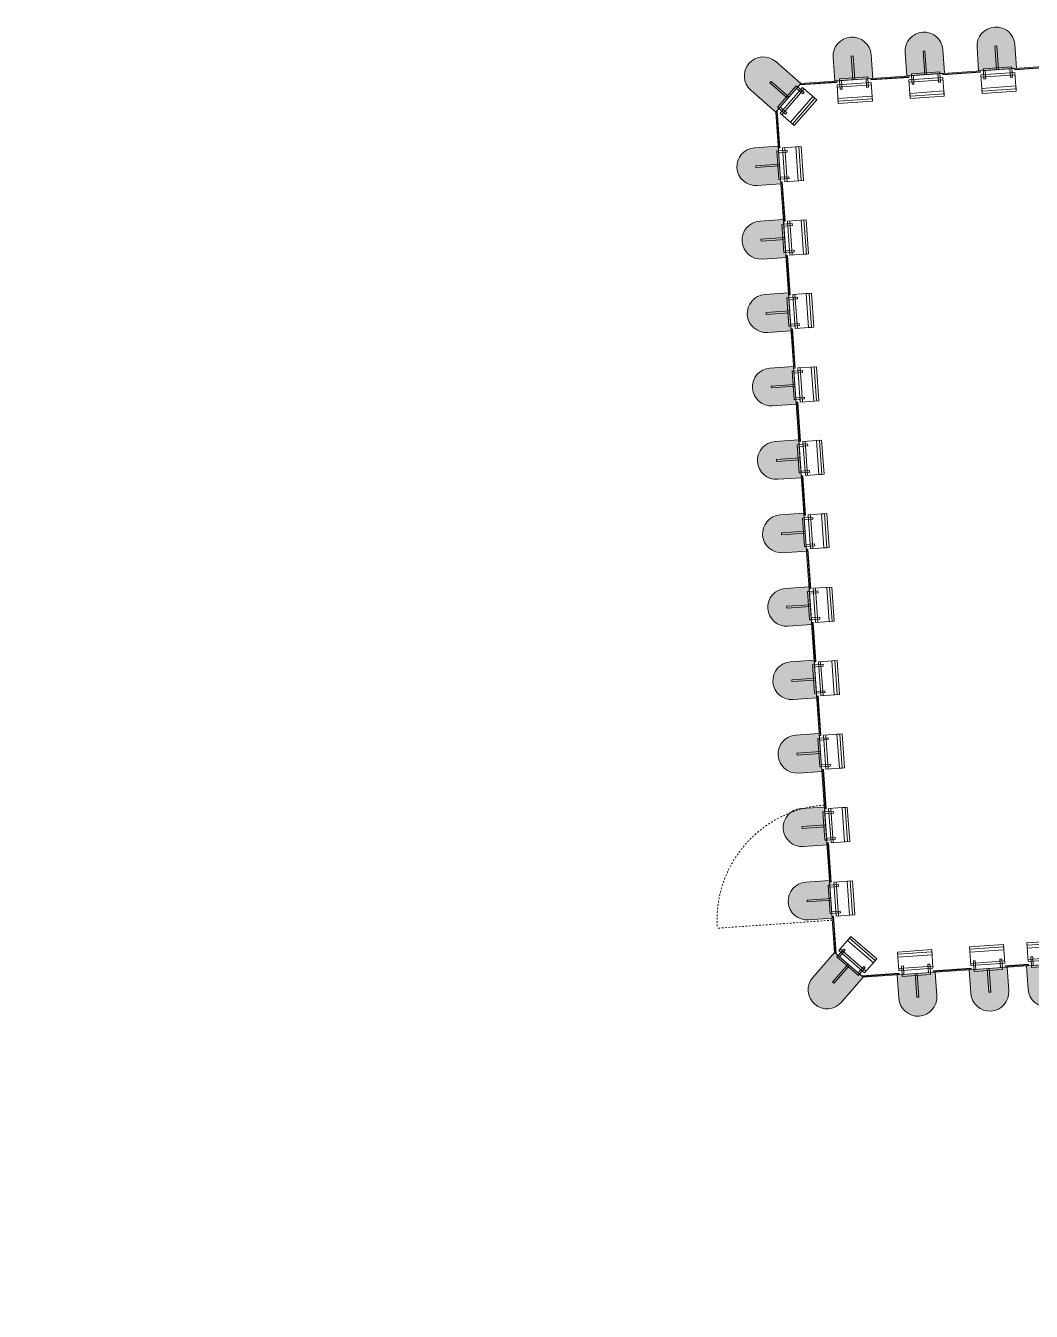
# Model space of a CAD drawing. Header units: millimetres. Extents: x 306 to 836129804, y -168137 to 818603917.
# Drawn here: x 833865851 to 833871152, y 817962327 to 817969103 of the extents above; entities that cross this region are included whole.
import ezdxf

# ---------------------------------------------------------------- set-up
doc = ezdxf.new("R2010")
doc.units = ezdxf.units.MM
doc.header["$LTSCALE"] = 3
doc.linetypes.add('Dash', pattern=[6, 3, -3])
for name, color, linetype, lineweight in [('A-214-M_CURT_WALL', 251, 'Continuous', 13), ('A-215-M_CURT_PANEL', 251, 'Continuous', 13), ('A-215-MH_CURT_PANEL', 251, 'Dash', 13), ('A-810-M_ROOMS', 251, 'Continuous', 13), ('Z-060-M_DETAIL', 253, 'Continuous', 5), ('Z-060-M_LINE_MEDIUM', 253, 'Continuous', 9)]:
    doc.layers.add(name, color=color, linetype=linetype, lineweight=lineweight)
doc.layers.add('UAJ-00XREF', color=7, linetype='Continuous')

# ---------------------------------------------------------------- blocks, each defined once
blk = doc.blocks.new('ARC_CWP_PERFORATED METAL_STRAIGHT - ARC_CWP_PERFORATED METAL_STRAIGHT-39453987-0300')
at = {"layer": 'A-215-M_CURT_PANEL', "lineweight": 9}
for p, q in [((-97.99999999996933, -7.999999999991033), (99.99999999999936, -7.999999999991672)), ((99.9999999999997, -4.999999999992014), (-94.99999999997543, -4.999999999991384)), ((99.9999999999997, -4.999999999992014), (99.9999999999994, -7.999999999991672))]:
    blk.add_line(p, q, dxfattribs=at)
blk = doc.blocks.new('ARC_CWP_PERFORATED METAL_STRAIGHT - ARC_CWP_PERFORATED METAL_STRAIGHT-39453977-0300')
at = {"layer": 'A-215-M_CURT_PANEL', "lineweight": 9}
for p, q in [((-97.99999999998627, 7.999999999991033), (99.9999999999994, 7.999999999991672)), ((99.9999999999997, 4.999999999992014), (-94.99999999999241, 4.999999999991384)), ((99.9999999999997, 4.999999999992015), (99.9999999999994, 7.999999999991672))]:
    blk.add_line(p, q, dxfattribs=at)
blk = doc.blocks.new('ARC_CWP_PERFORATED METAL_STRAIGHT - ARC_CWP_PERFORATED METAL_STRAIGHT-V203-0300')
at = {"layer": 'A-215-M_CURT_PANEL', "lineweight": 9}
for p, q in [((-99.99999999999913, 4.999999999991368), (-99.99999999999913, 7.999999999991027)), ((-99.99999999999913, 7.999999999991027), (99.9999999999994, 7.999999999991672)), ((99.9999999999997, 4.999999999992014), (-99.99999999999916, 4.999999999991368)), ((99.9999999999997, 4.999999999992015), (99.9999999999994, 7.999999999991672))]:
    blk.add_line(p, q, dxfattribs=at)
blk = doc.blocks.new('Circular Mullion - ARC_225mm CERAMIC MULLION-27539017-0300')
at = {"layer": 'Z-060-M_DETAIL', "lineweight": 9}
blk.add_hatch(color=256, dxfattribs=at).paths.add_polyline_path([(99.99999999997726, -125.0000000000755), (96.59258262886665, -150.8819045103196), (86.60254037840564, -175.0000000000815), (70.71067811858798, -195.7106781187501), (49.999999999902, -211.6025403784985), (25.88190451024402, -221.5925826289422), (0, -225.0000000000875), (-25.88190451026135, -221.5925826289249), (-49.99999999998863, -211.6025403784985), (-70.71067811870925, -195.7106781186982), (-86.60254037849226, -175.0000000000468), (-96.5925826289706, -150.8819045102849), (-100.0000000000466, -125.0000000000755), (-100.0000000000466, -6.930349627509713e-11), (99.99999999997726, -6.930349627509713e-11)], flags=0)
at = {"layer": 'Z-060-M_DETAIL'}
for p, q in [((-89.99999999999845, 120.0000000000545), (90.0000000000015, 120.0000000000534)), ((-89.99999999999908, 21.49992927152921), (-89.99999999999845, 120.0000000000545)), ((90.00000000000144, 108.0000000000534), (-89.99999999999852, 108.0000000000545)), ((-89.99999999999852, 108.0000000000545), (-89.99999999999869, 92.6211450371447)), ((-89.99999999999868, 92.6211450371447), (90.00000000000135, 92.62114503714356)), ((90.0000000000015, 120.0000000000534), (90.0000000000009, 21.49992927152807)), ((90.00000000000135, 92.62114503714356), (90.00000000000144, 108.0000000000534)), ((90.00000000000097, 33.49992927152806), (-89.99999999999902, 33.49992927152979)), ((90.00000000000088, 21.49992927152807), (-89.99999999999908, 21.49992927152921)), ((-74.99999999999889, 44.99992927152911), (-64.99999999999896, 44.99992927152906)), ((-74.99999999999919, -1.341629826096532e-13), (-74.99999999999889, 44.99992927152911)), ((-64.99999999999896, 44.99992927152905), (-64.99999999999925, -1.988076370196268e-13)), ((65.00000000000104, 44.99992927152821), (75.00000000000107, 44.99992927152815)), ((65.00000000000075, -1.04710258744677e-12), (65.00000000000104, 44.99992927152821)), ((75.00000000000107, 44.99992927152815), (75.00000000000078, -1.112476777365146e-12)), ((-74.99999999999925, -1.341629826096528e-13), (-74.99999999999933, -10.00000000000012)), ((-64.99999999999925, -1.975601187878089e-13), (-74.99999999999919, -1.341629826096532e-13)), ((-74.99999999999933, -10.00000000000012), (75.0000000000007, -10.00000000000156)), ((-5.000000000000062, -125.0000000000006), (-4.999999999999068, -6.091127602303459e-13)), ((5.000000000000067, -125.0000000000007), (5.00000000000106, -6.598721569162081e-13)), ((75.00000000000078, -1.110499723624926e-12), (65.00000000000075, -1.04710258744677e-12)), ((75.0000000000007, -10.00000000000156), (75.00000000000078, -1.110361802503235e-12)), ((5.000000000000067, -125.0000000000007), (-5.000000000000062, -125.0000000000006))]:
    blk.add_line(p, q, dxfattribs=at)
at = {"layer": 'Z-060-M_LINE_MEDIUM'}
for p, q in [((100.0000000000007, -1.8780976773769e-12), (-99.99999999999928, 3.383959779057477e-14)), ((-99.99999999999926, 3.383959779057477e-14), (-100.0000000000003, -125.0000000000016)), ((99.99999999999969, -125.0000000000019), (100.0000000000007, -1.8780976773769e-12))]:
    blk.add_line(p, q, dxfattribs=at)
blk.add_arc((-2.876365812198856e-13, -125.0000000000017), 100.0000000000001, 179.9999999999995, 359.9999999999991, dxfattribs=at)
blk = doc.blocks.new('ARC_CWP_PERFORATED METAL_STRAIGHT - ARC_CWP_PERFORATED METAL_STRAIGHT-39974063-0300')
at = {"layer": 'A-215-M_CURT_PANEL', "lineweight": 9}
for p, q in [((-61.6999984473601, 4.999999999984329), (-61.6999984473601, 7.999999999983979)), ((-61.6999984473601, 7.999999999983979), (61.69999844736061, 7.999999999983979)), ((61.69999844736061, 4.999999999984329), (-61.6999984473601, 4.999999999984329)), ((61.69999844736061, 4.999999999984329), (61.69999844736061, 7.999999999983979))]:
    blk.add_line(p, q, dxfattribs=at)
blk = doc.blocks.new('Circular Mullion - Perforated Mesh-26022574-0300')
at = {"layer": 'A-214-M_CURT_WALL'}
blk.add_hatch(color=256, dxfattribs=at).paths.add_polyline_path([(70.71067811865728, -245.7106781185601), (86.60254037842297, -224.9999999999001), (97.09158734973953, -197.0915873496334), (99.99999999999459, -174.9999999999202), (100.0000000000119, 1.007066430247505e-10), (-100.0000000000119, 1.007066430247505e-10), (-99.99999999999459, -174.9999999998855), (-96.59258262884933, -200.8819045102941), (-86.6025403784403, -224.9999999999088), (-70.71067811865728, -245.7106781186987), (-49.99999999998863, -261.6025403783518), (-25.88190451027867, -271.5925826288648), (1.732587406877428e-11, -274.9999999998974), (25.88190451027867, -271.5925826288561), (49.99999999971142, -261.602540378629)], flags=0)
at = {"layer": 'Z-060-M_DETAIL'}
for p, q in [((-89.9999999999984, 120.0000000000545), (90.00000000000156, 120.0000000000534)), ((-89.99999999999902, 21.49992927152921), (-89.9999999999984, 120.0000000000545)), ((90.0000000000015, 108.0000000000534), (-89.99999999999845, 108.0000000000545)), ((-89.99999999999845, 108.0000000000545), (-89.99999999999862, 92.6211450371447)), ((-89.99999999999861, 92.6211450371447), (90.00000000000142, 92.62114503714356)), ((90.00000000000156, 120.0000000000534), (90.00000000000097, 21.49992927152807)), ((90.00000000000142, 92.62114503714356), (90.0000000000015, 108.0000000000534)), ((-99.99999999999918, 6.414667832574968e-13), (-100.0000000000006, -175)), ((100.0000000000008, -1.272472439940125e-12), (-99.99999999999918, 6.41466783257497e-13)), ((90.00000000000102, 33.49992927152805), (-89.99999999999895, 33.49992927152978)), ((90.00000000000094, 21.49992927152807), (-89.99999999999902, 21.49992927152921)), ((-74.99999999999883, 44.99992927152911), (-64.99999999999889, 44.99992927152906)), ((-74.99999999999912, -1.378641886179973e-13), (-74.99999999999883, 44.99992927152911)), ((-64.99999999999889, 44.99992927152905), (-64.99999999999918, -2.030375867434486e-13)), ((65.00000000000111, 44.99992927152821), (75.00000000000114, 44.99992927152815)), ((65.00000000000082, -1.050803793455114e-12), (65.00000000000111, 44.99992927152821)), ((75.00000000000114, 44.99992927152815), (75.00000000000084, -1.112476777365146e-12)), ((-74.99999999999919, -1.378641886179969e-13), (-74.99999999999926, -10.00000000000013)), ((-64.99999999999918, -2.01261324796153e-13), (-74.99999999999912, -1.378641886179973e-13)), ((-74.99999999999926, -10.00000000000013), (75.00000000000077, -10.00000000000156)), ((-4.999999999999995, -125.0000000000006), (-4.999999999999001, -6.091127602303459e-13)), ((5.000000000000134, -125.0000000000007), (5.000000000001129, -6.767919558114954e-13)), ((75.00000000000084, -1.11420092963327e-12), (65.00000000000082, -1.050803793455114e-12)), ((75.00000000000077, -10.00000000000156), (75.00000000000084, -1.114591752227057e-12)), ((99.99999999999935, -175.0000000000003), (100.0000000000008, -1.285904716041841e-12)), ((5.000000000000134, -125.0000000000007), (-4.999999999999995, -125.0000000000006))]:
    blk.add_line(p, q, dxfattribs=at)
blk.add_arc((-6.260325591256333e-13, -175.0000000000002), 100.0000000000001, 179.9999999999995, 359.9999999999987, dxfattribs=at)
blk = doc.blocks.new('ARC_CWP_Access Panel - ARC_CWP_Access Panel-39744231-0300')
at = {"layer": 'A-215-M_CURT_PANEL', "lineweight": 9}
for p, q in [((103.999999999996, -4.999999999984338), (-103.9999999999958, -4.999999999984338)), ((-103.9999999999958, -4.999999999984338), (-103.9999999999958, -7.999999999984338)), ((-103.9999999999958, -7.999999999984338), (103.999999999996, -7.999999999984338)), ((103.999999999996, -4.999999999984338), (103.999999999996, -7.999999999984338))]:
    blk.add_line(p, q, dxfattribs=at)
at = {"layer": 'A-215-MH_CURT_PANEL'}
blk.add_line((-303.9999999999953, 0), (-303.9999999999953, 607.9999999999928), dxfattribs=at)
blk.add_arc((-303.9999999999964, -4.060751734868973e-13), 607.9999999999936, 359.9999999999995, 89.9999999999999, dxfattribs=at)
blk = doc.blocks.new('ARC_CWP_PERFORATED METAL_STRAIGHT - ARC_CWP_PERFORATED METAL_STRAIGHT-39743097-0300')
at = {"layer": 'A-215-M_CURT_PANEL', "lineweight": 9}
for p, q in [((103.9999999999962, -4.999999999984329), (-103.9999999999957, -4.999999999984329)), ((-103.9999999999957, -4.999999999984329), (-103.9999999999957, -7.999999999983979)), ((-103.9999999999957, -7.999999999983979), (103.9999999999962, -7.999999999983979)), ((103.9999999999962, -4.999999999984329), (103.9999999999962, -7.999999999983979))]:
    blk.add_line(p, q, dxfattribs=at)
blk = doc.blocks.new('ARC_CWP_PERFORATED METAL_STRAIGHT - ARC_CWP_PERFORATED METAL_STRAIGHT-39743098-0300')
at = {"layer": 'A-215-M_CURT_PANEL', "lineweight": 9}
for p, q in [((103.9999999999962, -4.999999999984329), (-103.9999999999957, -4.999999999984329)), ((-103.9999999999957, -4.999999999984329), (-103.9999999999957, -7.999999999983979)), ((-103.9999999999957, -7.999999999983979), (103.9999999999962, -7.999999999983979)), ((103.9999999999962, -4.999999999984329), (103.9999999999962, -7.999999999983979))]:
    blk.add_line(p, q, dxfattribs=at)
blk = doc.blocks.new('ARC_CWP_PERFORATED METAL_STRAIGHT - ARC_CWP_PERFORATED METAL_STRAIGHT-V211-0300')
at = {"layer": 'A-215-M_CURT_PANEL', "lineweight": 9}
for p, q in [((94.99999999997601, -4.999999999991998), (-99.99999999999913, -4.999999999991368)), ((-99.99999999999913, -4.999999999991368), (-99.99999999999913, -7.999999999991027)), ((-99.99999999999913, -7.999999999991027), (97.99999999996956, -7.999999999991666))]:
    blk.add_line(p, q, dxfattribs=at)
blk = doc.blocks.new('ARC_CWP_PERFORATED METAL_STRAIGHT - ARC_CWP_PERFORATED METAL_STRAIGHT-V204-0300')
at = {"layer": 'A-215-M_CURT_PANEL', "lineweight": 9}
for p, q in [((-99.99999999999913, 4.999999999991368), (-99.99999999999913, 7.999999999991027)), ((-99.99999999999913, 7.999999999991027), (97.99999999998651, 7.999999999991666)), ((94.99999999999295, 4.999999999991998), (-99.99999999999916, 4.999999999991368))]:
    blk.add_line(p, q, dxfattribs=at)
blk = doc.blocks.new('3A35X-MAGP-P-MP-00')
at = {"layer": 'A-810-M_ROOMS', "flags": 128}
blk.add_lwpolyline([(834445549.2133262, 817956452.2229956), (834450665.9500109, 817956809.9221301), (834450654.4815446, 817956973.9737492), (834450645.456419, 817957103.0744014), (834450720.2738224, 817957108.3047117), (834450682.1270338, 817957653.9785861), (834450676.647158, 817957732.3659204), (834450807.861839, 817957883.3053371), (834450886.2491736, 817957888.7852129), (834451566.0115271, 817957936.3058145), (834451574.3800236, 817957816.5979689), (834451731.3969425, 817957827.5746558), (834451713.4207429, 817958084.7166815), (834451297.1802769, 817964038.8626553), (834451287.5725735, 817964176.2968385), (834450018.2703885, 817964087.5628815), (834449867.3309721, 817964218.7775626), (834449557.6966039, 817968647.9678451), (834449688.911285, 817968798.9072616), (834452142.9221141, 817968970.4614384), (834452293.8615305, 817968839.2467571), (834452468.4515593, 817966341.8093327), (834452605.8857427, 817966351.417036), (834461763.0301145, 817966991.5716538)], dxfattribs=at)
at = {"layer": 'A-214-M_CURT_WALL', "lineweight": 9}
for p, rotation in [((834449968.2295913, 817968818.4337533), 183.9989085257713), ((834450347.3044351, 817968844.933992), 183.9989085257713), ((834450726.3792791, 817968871.4342308), 183.9989085257713), ((834450297.5886947, 817964107.0893731), 3.998908525771384), ((834450676.6635386, 817964133.5896119), 3.998908525771384), ((834450979.3248715, 817964154.7479602), 3.998908525771384)]:
    blk.add_blockref('Circular Mullion - ARC_225mm CERAMIC MULLION-27539017-0300', p, dxfattribs=dict(at, rotation=rotation))
at = {"layer": 'A-214-M_CURT_WALL', "extrusion": (0, 0, -1), "rotation": 131.0010914742304}
blk.add_blockref('Circular Mullion - Perforated Mesh-26022574-0300', (-834449623.3039445, 817968723.4375534), dxfattribs=at)
at = {"layer": 'A-214-M_CURT_WALL', "lineweight": 9, "extrusion": (0, 0, -1), "rotation": 86.00109147422862}
for p in [(-834449577.2230955, 817968368.649539), (-834449604.281234, 817967981.594172), (-834449631.3393725, 817967594.538805), (-834449658.397511, 817967207.4834379), (-834449685.4556495, 817966820.4280709), (-834449712.513788, 817966433.3727039), (-834449739.5719265, 817966046.3173368), (-834449766.630065, 817965659.2619698), (-834449793.6882035, 817965272.2066028), (-834449820.746342, 817964885.1512358), (-834449847.8044803, 817964498.0958687)]:
    blk.add_blockref('Circular Mullion - ARC_225mm CERAMIC MULLION-27539017-0300', p, dxfattribs=at)
at = {"layer": 'A-214-M_CURT_WALL', "rotation": 318.9989085257714}
blk.add_blockref('Circular Mullion - Perforated Mesh-26022574-0300', (834449942.8006803, 817964153.170222), dxfattribs=at)
at = {"layer": 'A-215-M_CURT_PANEL', "lineweight": 9}
for name, p, rotation in [('ARC_CWP_PERFORATED METAL_STRAIGHT - ARC_CWP_PERFORATED METAL_STRAIGHT-V203-0300', (834450536.8418572, 817968858.1841114), 183.9989085257713), ('ARC_CWP_PERFORATED METAL_STRAIGHT - ARC_CWP_PERFORATED METAL_STRAIGHT-V203-0300', (834450915.9167012, 817968884.6843501), 183.9989085257713), ('ARC_CWP_PERFORATED METAL_STRAIGHT - ARC_CWP_PERFORATED METAL_STRAIGHT-V204-0300', (834449778.6921692, 817968805.1836339), 183.9989085257713), ('ARC_CWP_PERFORATED METAL_STRAIGHT - ARC_CWP_PERFORATED METAL_STRAIGHT-V203-0300', (834450157.7670132, 817968831.6838727), 183.9989085257713), ('ARC_CWP_PERFORATED METAL_STRAIGHT - ARC_CWP_PERFORATED METAL_STRAIGHT-39453977-0300', (834450108.0512726, 817964093.8392538), 3.998908525771384), ('ARC_CWP_PERFORATED METAL_STRAIGHT - ARC_CWP_PERFORATED METAL_STRAIGHT-V203-0300', (834450487.1261166, 817964120.3394926), 3.998908525771384), ('ARC_CWP_PERFORATED METAL_STRAIGHT - ARC_CWP_PERFORATED METAL_STRAIGHT-39974063-0300', (834450827.994205, 817964144.168786), 3.998908525771384)]:
    blk.add_blockref(name, p, dxfattribs=dict(at, rotation=rotation))
at = {"layer": 'A-215-M_CURT_PANEL', "rotation": 93.9989085257714}
for name, p in [('ARC_CWP_PERFORATED METAL_STRAIGHT - ARC_CWP_PERFORATED METAL_STRAIGHT-V211-0300', (834449563.9729762, 817968558.1869609)), ('ARC_CWP_PERFORATED METAL_STRAIGHT - ARC_CWP_PERFORATED METAL_STRAIGHT-39743098-0300', (834449590.7521648, 817968175.1218555)), ('ARC_CWP_PERFORATED METAL_STRAIGHT - ARC_CWP_PERFORATED METAL_STRAIGHT-39743097-0300', (834449617.8103032, 817967788.0664885)), ('ARC_CWP_PERFORATED METAL_STRAIGHT - ARC_CWP_PERFORATED METAL_STRAIGHT-39743097-0300', (834449644.8684417, 817967401.0111214)), ('ARC_CWP_PERFORATED METAL_STRAIGHT - ARC_CWP_PERFORATED METAL_STRAIGHT-39743097-0300', (834449671.9265802, 817967013.9557544)), ('ARC_CWP_PERFORATED METAL_STRAIGHT - ARC_CWP_PERFORATED METAL_STRAIGHT-39743097-0300', (834449698.9847187, 817966626.9003874)), ('ARC_CWP_PERFORATED METAL_STRAIGHT - ARC_CWP_PERFORATED METAL_STRAIGHT-39743097-0300', (834449726.0428572, 817966239.8450204)), ('ARC_CWP_PERFORATED METAL_STRAIGHT - ARC_CWP_PERFORATED METAL_STRAIGHT-39743097-0300', (834449753.1009957, 817965852.7896533)), ('ARC_CWP_PERFORATED METAL_STRAIGHT - ARC_CWP_PERFORATED METAL_STRAIGHT-39743097-0300', (834449780.1591341, 817965465.7342863)), ('ARC_CWP_PERFORATED METAL_STRAIGHT - ARC_CWP_PERFORATED METAL_STRAIGHT-39743097-0300', (834449807.2172726, 817965078.6789193)), ('ARC_CWP_Access Panel - ARC_CWP_Access Panel-39744231-0300', (834449834.2754111, 817964691.6235523)), ('ARC_CWP_PERFORATED METAL_STRAIGHT - ARC_CWP_PERFORATED METAL_STRAIGHT-39453987-0300', (834449861.0545998, 817964308.5584468))]:
    blk.add_blockref(name, p, dxfattribs=at)

msp = doc.modelspace()

# ---------------------------------------------------------------- block references
at = {"layer": 'UAJ-00XREF', "ltscale": 0.5}
msp.add_blockref('3A35X-MAGP-P-MP-00', (-579752.5553781986, 0), dxfattribs=at)

doc.saveas('drawing.dxf')
